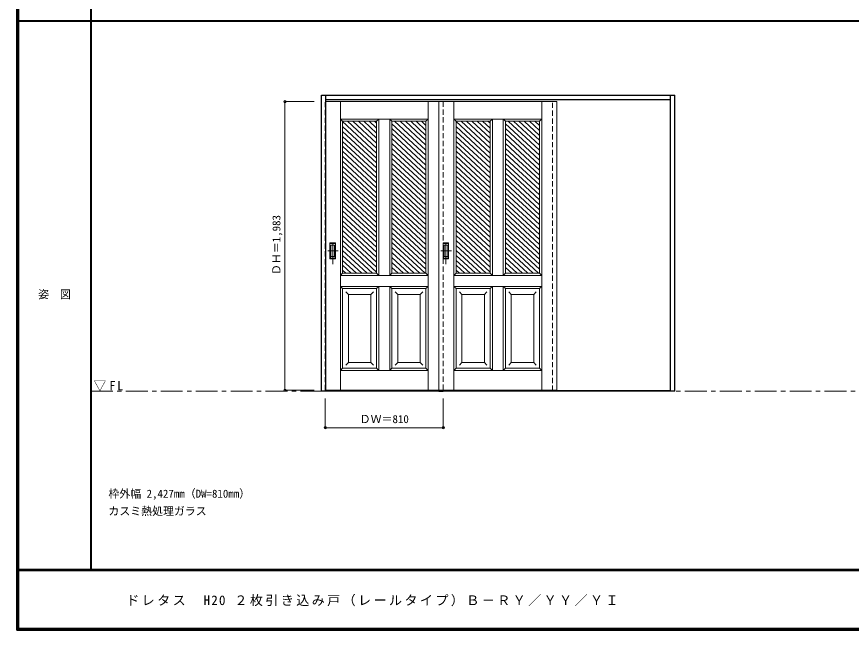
# Model space of a CAD drawing. Units: millimetres, scale not verified. Extents: x -6000 to 5700, y -4307 to 4260.
# Drawn here: x -6000 to -267, y -4205 to 12 of the extents above; entities that cross this region are included whole.
import ezdxf
from ezdxf.enums import TextEntityAlignment as Align

# ---------------------------------------------------------------- set-up
doc = ezdxf.new("R2010")
doc.units = ezdxf.units.MM
doc.header["$LTSCALE"] = 30
doc.header["$PDMODE"] = 32
doc.header["$PDSIZE"] = 15
doc.linetypes.add('CHAIN1', pattern=[8, 5, -1, 1, -1])
doc.linetypes.add('DASHED1', pattern=[1.8, 1.2, -0.6])
for name, color, linetype, lineweight in [('0-1_通り芯', 7, 'CHAIN1', 18), ('0-2_扉', 7, 'Continuous', 18), ('0-4_枠', 3, 'Continuous', 25), ('0-6_引手', 7, 'Continuous', 18), ('0-B_寸法', 4, 'Continuous', 9), ('0-C_ハッチ', 4, 'Continuous', 9), ('F-1_枠', 6, 'Continuous', 40), ('F-A_文字', 7, 'Continuous', 18)]:
    doc.layers.add(name, color=color, linetype=linetype, lineweight=lineweight)
doc.layers.add('0-A_文字', color=7, linetype='Continuous')
doc.styles.add('ＭＳ ゴシック', font='')
doc.styles.get('ＭＳ ゴシック').set_extended_font_data('MS Gothic')

msp = doc.modelspace()

# ---------------------------------------------------------------- linework, layer by layer
at = {"layer": '0-1_通り芯'}
msp.add_line((-5490, -2562.5), (100, -2562.5), dxfattribs=at)
at = {"layer": '0-2_扉', "color": 4, "linetype": 'DASHED1', "lineweight": 9}
for p, q in [((-3880, -2554.5), (-3880, -571.5)), ((-3877, -571.5), (-3880, -571.5)), ((-3070, -571.5), (-3070, -2554.5)), ((-2320, -2559.5), (-2320, -557.5)), ((-2290, -2559.5), (-2290, -557.5)), ((-3880, -2554.5), (-3877, -2554.5))]:
    msp.add_line(p, q, dxfattribs=at)
at = {"layer": '0-2_扉'}
for p, q in [((-3070, -571.5), (-3877, -571.5)), ((-3776.5, -2554.5), (-3776.5, -571.5)), ((-3173.5, -2554.5), (-3173.5, -571.5)), ((-3100, -2554.5), (-3100, -571.5)), ((-3100, -571.5), (-2290, -571.5)), ((-3070, -571.5), (-3097, -571.5)), ((-2996.5, -2554.5), (-2996.5, -571.5)), ((-2393.5, -2554.5), (-2393.5, -571.5)), ((-2290, -2554.5), (-2290, -571.5)), ((-3776.5, -691.5), (-3761.5, -706.5)), ((-3515, -691.5), (-3776.5, -691.5)), ((-3527.5, -706.5), (-3761.5, -706.5)), ((-3761.5, -1751.5), (-3761.5, -706.5)), ((-3527.5, -706.5), (-3512.79, -691.79)), ((-3527.5, -706.5), (-3527.5, -994.5)), ((-3173.5, -691.5), (-3515, -691.5)), ((-3512.5, -691.5), (-3512.5, -1766.5)), ((-3422.5, -706.5), (-3437.5, -691.5)), ((-3437.5, -691.5), (-3437.5, -1766.5)), ((-3422.5, -706.5), (-3422.5, -994.5)), ((-3188.5, -1620.26), (-3188.5, -706.5)), ((-2996.5, -691.5), (-2655, -691.5)), ((-2981.5, -1620.26), (-2981.5, -706.5)), ((-2747.5, -706.5), (-2732.5, -691.5)), ((-2747.5, -706.5), (-2747.5, -994.5)), ((-2732.5, -691.5), (-2732.5, -1766.5)), ((-2657.5, -691.5), (-2657.5, -1766.5)), ((-2642.5, -706.5), (-2657.21, -691.79)), ((-2655, -691.5), (-2393.5, -691.5)), ((-2642.5, -706.5), (-2642.5, -994.5)), ((-2642.5, -706.5), (-2408.5, -706.5)), ((-2393.5, -691.5), (-2408.5, -706.5)), ((-2408.5, -1751.5), (-2408.5, -706.5)), ((-3188.69, -889.5), (-3188.5, -889.5)), ((-2981.31, -889.5), (-2981.5, -889.5)), ((-3527.5, -994.5), (-3527.5, -1751.5)), ((-3422.5, -994.5), (-3422.5, -1751.5)), ((-2747.5, -994.5), (-2747.5, -1751.5)), ((-2642.5, -994.5), (-2642.5, -1751.5)), ((-3188.5, -1751.5), (-3188.5, -1609.45)), ((-2981.5, -1751.5), (-2981.5, -1609.45)), ((-3761.5, -1751.5), (-3527.5, -1751.5)), ((-3527.5, -1751.5), (-3716.5, -1751.5)), ((-3512.5, -1766.5), (-3527.5, -1751.5)), ((-3512.5, -1766.5), (-3173.5, -1766.5)), ((-3422.5, -1751.5), (-3437.5, -1766.5)), ((-3422.5, -1751.5), (-3233.5, -1751.5)), ((-3188.5, -1751.5), (-3387.5, -1751.5)), ((-3173.5, -1766.5), (-3188.5, -1751.5)), ((-2996.5, -1766.5), (-2981.5, -1751.5)), ((-2657.5, -1766.5), (-2996.5, -1766.5)), ((-2981.5, -1751.5), (-2782.5, -1751.5)), ((-2747.5, -1751.5), (-2936.5, -1751.5)), ((-2747.5, -1751.5), (-2732.5, -1766.5)), ((-2657.5, -1766.5), (-2642.5, -1751.5)), ((-2642.5, -1751.5), (-2453.5, -1751.5)), ((-2408.5, -1751.5), (-2642.5, -1751.5)), ((-3512.5, -1841.5), (-3776.5, -1841.5)), ((-3527.5, -1856.5), (-3761.5, -1856.5)), ((-3721.5, -1896.5), (-3739.18, -1878.82)), ((-3567.5, -1896.5), (-3549.82, -1878.82)), ((-3512.5, -1841.5), (-3527.5, -1856.5)), ((-3527.5, -1856.5), (-3527.5, -2404.5)), ((-3512.5, -1841.5), (-3512.5, -2419.5)), ((-3173.5, -1841.5), (-3512.5, -1841.5)), ((-3437.5, -1841.5), (-3437.5, -2419.5)), ((-3422.5, -1856.5), (-3437.5, -1841.5)), ((-3422.5, -1856.5), (-3422.5, -2404.5)), ((-3382.54, -1896.5), (-3400.21, -1878.82)), ((-3228.54, -1896.5), (-3210.86, -1878.82)), ((-3188.5, -2404.5), (-3188.5, -1856.5)), ((-2996.5, -1841.5), (-2657.5, -1841.5)), ((-2981.5, -2404.5), (-2981.5, -1856.5)), ((-2941.46, -1896.5), (-2959.14, -1878.82)), ((-2787.46, -1896.5), (-2769.79, -1878.82)), ((-2747.5, -1856.5), (-2732.5, -1841.5)), ((-2747.5, -1856.5), (-2747.5, -2404.5)), ((-2732.5, -1841.5), (-2732.5, -2419.5)), ((-2657.5, -1841.5), (-2657.5, -2419.5)), ((-2657.5, -1841.5), (-2642.5, -1856.5)), ((-2657.5, -1841.5), (-2393.5, -1841.5)), ((-2642.5, -1856.5), (-2642.5, -2404.5)), ((-2642.5, -1856.5), (-2408.5, -1856.5)), ((-2602.5, -1896.5), (-2620.18, -1878.82)), ((-2448.5, -1896.5), (-2430.82, -1878.82)), ((-3721.5, -1896.5), (-3567.5, -1896.5)), ((-3721.5, -1896.5), (-3721.5, -2364.5)), ((-3567.5, -2363.07), (-3567.5, -1896.5)), ((-3382.54, -1896.5), (-3228.5, -1896.5)), ((-3382.5, -1896.5), (-3382.5, -2364.5)), ((-3228.5, -2364.5), (-3228.5, -1896.5)), ((-2787.46, -1896.5), (-2941.5, -1896.5)), ((-2941.5, -2364.5), (-2941.5, -1896.5)), ((-2787.5, -1896.5), (-2787.5, -2364.5)), ((-2602.5, -2363.07), (-2602.5, -1896.5)), ((-2448.5, -1896.5), (-2602.5, -1896.5)), ((-2448.5, -1896.5), (-2448.5, -2364.5)), ((-3721.5, -2364.5), (-3739.18, -2382.18)), ((-3721.5, -2364.5), (-3567.5, -2364.5)), ((-3567.5, -2364.5), (-3567.5, -2363.07)), ((-3567.5, -2364.5), (-3549.82, -2382.18)), ((-3527.5, -2404.5), (-3512.5, -2419.5)), ((-3422.5, -2404.5), (-3437.5, -2419.5)), ((-3188.5, -2404.5), (-3422.5, -2404.5)), ((-3382.5, -2364.5), (-3400.18, -2382.18)), ((-3382.5, -2364.5), (-3228.5, -2364.5)), ((-3228.5, -2364.5), (-3228.5, -2363.07)), ((-3228.5, -2364.5), (-3210.82, -2382.18)), ((-2981.5, -2404.5), (-2747.5, -2404.5)), ((-2941.5, -2364.5), (-2959.18, -2382.18)), ((-2941.5, -2364.5), (-2941.5, -2363.07)), ((-2787.5, -2364.5), (-2941.5, -2364.5)), ((-2787.5, -2364.5), (-2769.82, -2382.18)), ((-2747.5, -2404.5), (-2732.5, -2419.5)), ((-2642.5, -2404.5), (-2657.5, -2419.5)), ((-2602.5, -2364.5), (-2620.18, -2382.18)), ((-2602.5, -2364.5), (-2602.5, -2363.07)), ((-2448.5, -2364.5), (-2602.5, -2364.5)), ((-2448.5, -2364.5), (-2430.82, -2382.18)), ((-3512.5, -2419.5), (-3776.5, -2419.5)), ((-2657.5, -2419.5), (-2393.5, -2419.5)), ((-3070, -2554.5), (-3877, -2554.5)), ((-3100, -2554.5), (-2290, -2554.5)), ((-3070, -2554.5), (-3097, -2554.5))]:
    msp.add_line(p, q, dxfattribs=at)
for points in [[(-3173.5, -691.5), (-3188.5, -706.5), (-3422.5, -706.5)], [(-2996.5, -691.5), (-2981.5, -706.5), (-2747.5, -706.5)], [(-3761.5, -1751.5), (-3776.5, -1766.5), (-3512.5, -1766.5)], [(-2408.5, -1751.5), (-2393.5, -1766.5), (-2657.5, -1766.5)], [(-3761.5, -2404.5), (-3761.5, -1856.5), (-3776.5, -1841.5)], [(-3173.5, -1841.5), (-3188.5, -1856.5), (-3422.5, -1856.5)], [(-2996.5, -1841.5), (-2981.5, -1856.5), (-2747.5, -1856.5)], [(-2408.5, -2404.5), (-2408.5, -1856.5), (-2393.5, -1841.5)], [(-3527.5, -2404.5), (-3761.5, -2404.5), (-3776.5, -2419.5)], [(-3188.5, -2404.5), (-3173.5, -2419.5), (-3512.5, -2419.5)], [(-2981.5, -2404.5), (-2996.5, -2419.5), (-2657.5, -2419.5)], [(-2642.5, -2404.5), (-2408.5, -2404.5), (-2393.5, -2419.5)]]:
    msp.add_lwpolyline(points, dxfattribs=at)
at = {"layer": '0-4_枠'}
for p, q in [((-3907, -527.5), (-1480, -527.5)), ((-3877, -2562.5), (-3877, -527.5)), ((-3877, -557.5), (-1510, -557.5)), ((-1510, -2562.5), (-1510, -527.5)), ((-1480, -2562.5), (-1480, -527.5)), ((-1510, -2559.5), (-3877, -2559.5)), ((-1510, -2562.5), (-3877, -2562.5)), ((-3100, -2562.5), (-3070, -2562.5)), ((-1480, -2562.5), (-1510, -2562.5))]:
    msp.add_line(p, q, dxfattribs=at)
msp.add_lwpolyline([(-3877, -2562.5), (-3907, -2562.5), (-3907, -527.5)], dxfattribs=at)
at = {"layer": '0-6_引手'}
for p, q in [((-3848, -1542), (-3810, -1542)), ((-3848, -1652), (-3848, -1542)), ((-3810, -1652), (-3810, -1542)), ((-3071, -1542), (-3033, -1542)), ((-3071, -1652), (-3071, -1542)), ((-3033, -1652), (-3033, -1542)), ((-3841.5, -1558), (-3816.5, -1558)), ((-3841.5, -1636), (-3841.5, -1558)), ((-3816.5, -1636), (-3816.5, -1558)), ((-3064.5, -1558), (-3039.5, -1558)), ((-3064.5, -1636), (-3064.5, -1558)), ((-3039.5, -1636), (-3039.5, -1558)), ((-3848, -1652), (-3810, -1652)), ((-3841.5, -1636), (-3816.5, -1636)), ((-3071, -1652), (-3033, -1652)), ((-3064.5, -1636), (-3039.5, -1636))]:
    msp.add_line(p, q, dxfattribs=at)
at = {"layer": '0-6_引手', "linetype": 'CHAIN1'}
for p, q in [((-3829, -1689.23), (-3829, -1518.38)), ((-3052, -1689.23), (-3052, -1518.38)), ((-3790.93, -1597), (-3863.44, -1597)), ((-3013.93, -1597), (-3086.44, -1597))]:
    msp.add_line(p, q, dxfattribs=at)
at = {"layer": '0-6_引手', "linetype": 'DASHED1'}
for p, q in [((-3813, -1648), (-3813, -1546)), ((-3036, -1648), (-3036, -1546)), ((-3845, -1648), (-3813, -1648)), ((-3068, -1648), (-3036, -1648))]:
    msp.add_line(p, q, dxfattribs=at)
for points in [[(-3845, -1648), (-3845, -1546), (-3813, -1546)], [(-3068, -1648), (-3068, -1546), (-3036, -1546)]]:
    msp.add_lwpolyline(points, dxfattribs=at)
at = {"layer": '0-B_寸法'}
for p, q in [((-4157, -571.5), (-3957, -571.5)), ((-4157, -571.5), (-4157, -2554.5)), ((-4157, -2554.5), (-3957, -2554.5)), ((-3880, -2812.5), (-3880, -2612.5)), ((-3070, -2812.5), (-3070, -2612.5)), ((-3880, -2812.5), (-3070, -2812.5))]:
    msp.add_line(p, q, dxfattribs=at)
at = {"layer": '0-B_寸法', "color": 7}
for p in [(-4157, -571.5), (-4157, -2554.5), (-3880, -2812.5), (-3070, -2812.5)]:
    msp.add_point(p, dxfattribs=at)
at = {"layer": '0-C_ハッチ'}
for p, q in [((-3763.6, -706.5), (-3527.5, -925.11)), ((-3761.5, -742.51), (-3527.5, -959.18)), ((-3726.8, -706.5), (-3527.5, -891.04)), ((-3690, -706.5), (-3527.5, -856.96)), ((-3653.21, -706.5), (-3527.5, -822.89)), ((-3616.41, -706.5), (-3527.5, -788.82)), ((-3579.61, -706.5), (-3527.5, -754.75)), ((-3542.82, -706.5), (-3527.5, -720.68)), ((-3422.5, -723.28), (-3188.5, -939.95)), ((-3403.83, -706.5), (-3188.5, -905.88)), ((-3367.03, -706.5), (-3188.5, -871.81)), ((-3330.24, -706.5), (-3188.5, -837.74)), ((-3293.44, -706.5), (-3188.5, -803.67)), ((-3256.64, -706.5), (-3188.5, -769.6)), ((-3219.85, -706.5), (-3188.5, -735.53)), ((-2983.6, -706.5), (-2747.5, -925.11)), ((-2981.5, -742.51), (-2747.5, -959.18)), ((-2946.8, -706.5), (-2747.5, -891.04)), ((-2910, -706.5), (-2747.5, -856.96)), ((-2873.21, -706.5), (-2747.5, -822.89)), ((-2836.41, -706.5), (-2747.5, -788.82)), ((-2799.61, -706.5), (-2747.5, -754.75)), ((-2762.82, -706.5), (-2747.5, -720.68)), ((-2642.5, -723.28), (-2408.5, -939.95)), ((-2623.83, -706.5), (-2408.5, -905.88)), ((-2587.03, -706.5), (-2408.5, -871.81)), ((-2550.24, -706.5), (-2408.5, -837.74)), ((-2513.44, -706.5), (-2408.5, -803.67)), ((-2476.64, -706.5), (-2408.5, -769.6)), ((-2439.85, -706.5), (-2408.5, -735.53)), ((-3761.5, -776.58), (-3527.5, -993.25)), ((-3422.5, -757.36), (-3188.5, -974.02)), ((-3422.5, -791.43), (-3188.5, -1008.09)), ((-2981.5, -776.58), (-2747.5, -993.25)), ((-2642.5, -757.36), (-2408.5, -974.02)), ((-2642.5, -791.43), (-2408.5, -1008.09)), ((-3761.5, -810.65), (-3527.5, -1027.32)), ((-3761.5, -844.72), (-3527.5, -1061.39)), ((-3422.5, -825.5), (-3188.5, -1042.16)), ((-3422.5, -859.57), (-3188.5, -1076.24)), ((-2981.5, -810.65), (-2747.5, -1027.32)), ((-2981.5, -844.72), (-2747.5, -1061.39)), ((-2642.5, -825.5), (-2408.5, -1042.16)), ((-2642.5, -859.57), (-2408.5, -1076.24)), ((-3761.5, -878.8), (-3527.5, -1095.46)), ((-3761.5, -912.87), (-3527.5, -1129.53)), ((-3422.5, -893.64), (-3188.5, -1110.31)), ((-2981.5, -878.8), (-2747.5, -1095.46)), ((-2981.5, -912.87), (-2747.5, -1129.53)), ((-2642.5, -893.64), (-2408.5, -1110.31)), ((-3761.5, -946.94), (-3527.5, -1163.6)), ((-3422.5, -927.71), (-3188.5, -1144.38)), ((-3422.5, -961.78), (-3188.5, -1178.45)), ((-2981.5, -946.94), (-2747.5, -1163.6)), ((-2642.5, -927.71), (-2408.5, -1144.38)), ((-2642.5, -961.78), (-2408.5, -1178.45)), ((-3761.5, -981.01), (-3527.5, -1197.68)), ((-3761.5, -1015.08), (-3527.5, -1231.75)), ((-3422.5, -995.85), (-3188.5, -1212.52)), ((-3422.5, -1029.92), (-3188.5, -1246.59)), ((-2981.5, -981.01), (-2747.5, -1197.68)), ((-2981.5, -1015.08), (-2747.5, -1231.75)), ((-2642.5, -995.85), (-2408.5, -1212.52)), ((-2642.5, -1029.92), (-2408.5, -1246.59)), ((-3761.5, -1049.15), (-3527.5, -1265.82)), ((-3761.5, -1083.22), (-3527.5, -1299.89)), ((-3422.5, -1064), (-3188.5, -1280.66)), ((-2981.5, -1049.15), (-2747.5, -1265.82)), ((-2981.5, -1083.22), (-2747.5, -1299.89)), ((-2642.5, -1064), (-2408.5, -1280.66)), ((-3761.5, -1117.29), (-3527.5, -1333.96)), ((-3422.5, -1098.07), (-3188.5, -1314.73)), ((-3422.5, -1132.14), (-3188.5, -1348.8)), ((-2981.5, -1117.29), (-2747.5, -1333.96)), ((-2642.5, -1098.07), (-2408.5, -1314.73)), ((-2642.5, -1132.14), (-2408.5, -1348.8)), ((-3761.5, -1151.36), (-3527.5, -1368.03)), ((-3761.5, -1185.43), (-3527.5, -1402.1)), ((-3422.5, -1166.21), (-3188.5, -1382.88)), ((-3422.5, -1200.28), (-3188.5, -1416.95)), ((-2981.5, -1151.36), (-2747.5, -1368.03)), ((-2981.5, -1185.43), (-2747.5, -1402.1)), ((-2642.5, -1166.21), (-2408.5, -1382.88)), ((-2642.5, -1200.28), (-2408.5, -1416.95)), ((-3761.5, -1219.51), (-3527.5, -1436.17)), ((-3761.5, -1253.58), (-3527.5, -1470.24)), ((-3422.5, -1234.35), (-3188.5, -1451.02)), ((-2981.5, -1219.51), (-2747.5, -1436.17)), ((-2981.5, -1253.58), (-2747.5, -1470.24)), ((-2642.5, -1234.35), (-2408.5, -1451.02)), ((-3761.5, -1287.65), (-3527.5, -1504.31)), ((-3422.5, -1268.42), (-3188.5, -1485.09)), ((-3422.5, -1302.49), (-3188.5, -1519.16)), ((-2981.5, -1287.65), (-2747.5, -1504.31)), ((-2642.5, -1268.42), (-2408.5, -1485.09)), ((-2642.5, -1302.49), (-2408.5, -1519.16)), ((-3761.5, -1321.72), (-3527.5, -1538.39)), ((-3761.5, -1355.79), (-3527.5, -1572.46)), ((-3422.5, -1336.56), (-3188.5, -1553.23)), ((-3422.5, -1370.64), (-3188.5, -1587.3)), ((-2981.5, -1321.72), (-2747.5, -1538.39)), ((-2981.5, -1355.79), (-2747.5, -1572.46)), ((-2642.5, -1336.56), (-2408.5, -1553.23)), ((-2642.5, -1370.64), (-2408.5, -1587.3)), ((-3761.5, -1389.86), (-3527.5, -1606.53)), ((-3761.5, -1423.93), (-3527.5, -1640.6)), ((-3422.5, -1404.71), (-3206.77, -1604.46)), ((-2981.5, -1389.86), (-2747.5, -1606.53)), ((-2981.5, -1423.93), (-2747.5, -1640.6)), ((-2642.5, -1404.71), (-2426.77, -1604.46)), ((-3761.5, -1458), (-3527.5, -1674.67)), ((-3422.5, -1438.78), (-3237.19, -1610.37)), ((-3422.5, -1472.85), (-3188.5, -1689.52)), ((-2981.5, -1458), (-2747.5, -1674.67)), ((-2642.5, -1438.78), (-2457.19, -1610.37)), ((-2642.5, -1472.85), (-2408.5, -1689.52)), ((-3761.5, -1492.07), (-3527.5, -1708.74)), ((-3761.5, -1526.15), (-3527.5, -1742.81)), ((-3422.5, -1506.92), (-3188.5, -1723.59)), ((-3422.5, -1540.99), (-3195.15, -1751.5)), ((-2981.5, -1492.07), (-2747.5, -1708.74)), ((-2981.5, -1526.15), (-2747.5, -1742.81)), ((-2642.5, -1506.92), (-2408.5, -1723.59)), ((-2642.5, -1540.99), (-2415.15, -1751.5)), ((-3761.5, -1560.22), (-3554.91, -1751.5)), ((-3761.5, -1594.29), (-3591.71, -1751.5)), ((-3422.5, -1575.06), (-3231.95, -1751.5)), ((-3206.77, -1604.46), (-3188.5, -1621.37)), ((-2981.5, -1560.22), (-2774.91, -1751.5)), ((-2981.5, -1594.29), (-2811.71, -1751.5)), ((-2642.5, -1575.06), (-2451.95, -1751.5)), ((-2426.77, -1604.46), (-2408.5, -1621.37)), ((-3761.5, -1628.36), (-3628.51, -1751.5)), ((-3761.5, -1662.43), (-3665.3, -1751.5)), ((-3422.5, -1609.13), (-3268.74, -1751.5)), ((-3422.5, -1643.2), (-3305.54, -1751.5)), ((-3237.19, -1610.37), (-3188.5, -1655.44)), ((-2981.5, -1628.36), (-2848.51, -1751.5)), ((-2981.5, -1662.43), (-2885.3, -1751.5)), ((-2642.5, -1609.13), (-2488.74, -1751.5)), ((-2642.5, -1643.2), (-2525.54, -1751.5)), ((-2457.19, -1610.37), (-2408.5, -1655.44)), ((-3761.5, -1696.5), (-3702.1, -1751.5)), ((-3422.5, -1677.27), (-3342.34, -1751.5)), ((-3422.5, -1711.35), (-3379.13, -1751.5)), ((-2981.5, -1696.5), (-2922.1, -1751.5)), ((-2642.5, -1677.27), (-2562.34, -1751.5)), ((-2642.5, -1711.35), (-2599.13, -1751.5)), ((-3761.5, -1730.57), (-3738.9, -1751.5)), ((-2981.5, -1730.57), (-2958.9, -1751.5))]:
    msp.add_line(p, q, dxfattribs=at)
at = {"layer": 'F-1_枠'}
for p, q in [((-6000, 4175), (-6000, -4205)), ((-5995, 4175), (-5995, -4205)), ((-5990, 4175), (-5990, -4205)), ((-5490, 4175), (-5490, -3790)), ((-6000, -15.5), (5700, -15.5)), ((5700, -3790), (-6000, -3790)), ((5700, -3795), (-6000, -3795)), ((5700, -4195), (-6000, -4195)), ((5700, -4200), (-6000, -4200)), ((5700, -4205), (-6000, -4205))]:
    msp.add_line(p, q, dxfattribs=at)

# ---------------------------------------------------------------- texts
at = {"layer": '0-A_文字', "style": 'ＭＳ ゴシック'}
for s, p in [('ＤＷ＝810', (-3643.75, -2797.5)), ('枠外幅 2,427mm（DW=810mm）', (-5370, -3310)), ('カスミ熱処理ガラス', (-5370, -3430))]:
    msp.add_text(s, height=54.99, dxfattribs=at).set_placement(p, align=Align.BOTTOM_LEFT)
at = {"layer": '0-A_文字', "insert": (-5471.25, -2562.5), "char_height": 65.98, "attachment_point": 7, "style": 'ＭＳ ゴシック'}
msp.add_mtext('\\T1.26;\\W0.95;▽FL', dxfattribs=at)
at = {"layer": '0-B_寸法', "color": 7, "style": 'ＭＳ ゴシック'}
msp.add_text('ＤＨ＝1,983', height=54.99, rotation=90, dxfattribs=at).set_placement((-4172, -1763.25), align=Align.BOTTOM_LEFT)
at = {"layer": 'F-A_文字', "style": 'ＭＳ ゴシック'}
msp.add_text('姿\u3000図', height=54.99, dxfattribs=at).set_placement((-5852.5, -1940.25), align=Align.BOTTOM_LEFT)
at = {"layer": 'F-A_文字', "insert": (-5247.55, -4040), "char_height": 65.98, "attachment_point": 7, "style": 'ＭＳ ゴシック'}
msp.add_mtext('\\T1.18;ドレタス\u3000H20\\~２枚引き込み戸（レールタイプ）Ｂ－ＲＹ／ＹＹ／ＹＩ', dxfattribs=at)

doc.saveas('drawing.dxf')
